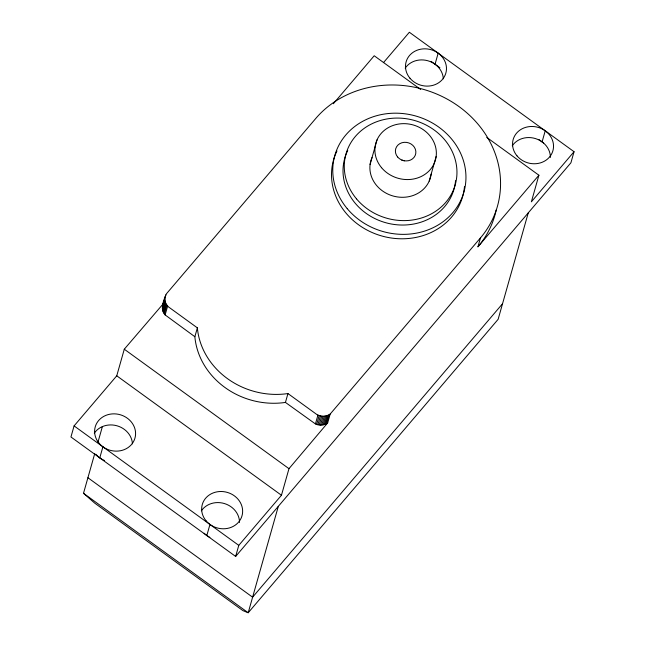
<?xml version="1.0" encoding="UTF-8"?>
<svg xmlns="http://www.w3.org/2000/svg" width="645" height="645" viewBox="0 0 645 645"><rect width="100%" height="100%" fill="white"/><g stroke="black" fill="none" stroke-linecap="round" stroke-linejoin="round"><path stroke-width="0.97" d="M480.452 237.932L330.167 414.058L327.66 422.926C324.169 425.482 319.315 425.716 315.429 423.934L285.445 402.424A75.352 67.435 15.8 0 1 194.863 336.722L165.128 314.921C159.557 308.947 163.717 300.102 166.41 293.822L315.76 118.47A103.216 92.372 15.8 0 1 459.063 106.627A103.216 92.372 15.8 0 1 480.452 237.932L477.945 246.793L538.906 175.222L486.725 137.377M330.167 414.058C326.314 416.88 320.831 416.872 316.776 414.469L287.952 393.563A75.352 67.435 15.8 0 1 197.37 327.862L168.547 306.956C165.797 304.545 164.233 300.691 165.031 297.063M162.846 304.795L163.306 303.706L124.283 349.211L116.753 375.801L74.086 425.902L70.95 436.979L235.643 556.442L570.914 162.79L574.05 151.712L409.357 32.25L383.493 62.613M528.247 212.89L498.134 319.307L248.204 612.75L242.947 610.646L94.718 503.132L83.511 493.288L94.751 453.564M98.032 441.97L102.41 426.506M99.773 457.885L102.91 446.808M162.347 307.093L165.813 294.846M162.322 308.278L164.83 299.409M162.435 309.463L164.951 300.594M162.701 310.632L165.209 301.771M163.112 311.785L165.62 302.916M163.661 312.889L166.168 304.029M164.338 313.938L166.845 305.077M165.128 314.921L167.644 306.053M194.863 336.722L197.37 327.862M206.819 535.535L209.956 524.458M235.643 556.442L238.779 545.364L281.454 495.255L288.976 468.673L327.66 422.926M285.445 402.424L287.952 393.563M370.077 164.556L377.035 139.86M278.317 506.341L248.204 612.75L83.511 493.288M315.429 423.934L317.937 415.074M316.647 424.418L319.154 415.557M317.912 424.781L320.42 415.912M319.202 425.007L321.718 416.146M320.509 425.103L323.016 416.235M321.807 425.063L324.322 416.194M323.089 424.886L325.596 416.025M324.33 424.579L326.838 415.719M325.515 424.152L328.023 415.283M326.628 423.596L329.135 414.735M435.044 64.234L438.173 53.156M429.207 181.092L436.165 156.396M542.09 141.884L545.227 130.806M538.906 175.222L531.375 201.812L574.05 151.712M333.352 103.732L374.205 55.76L420.685 89.47M502.536 303.739L252.606 597.189L87.914 477.727M431.037 61.331L439.906 67.765M538.849 139.53L543.695 143.045M124.283 349.211L288.976 468.673M116.753 375.801L281.454 495.255M74.086 425.902L238.779 545.364M209.875 537.39A20.64 18.471 15.8 0 1 204.142 533.238M201.361 510.832A20.64 18.471 15.8 0 1 224.5 503.576A20.64 18.471 15.8 0 1 239.505 522.474M405.197 68.16A20.64 18.471 15.8 0 1 427.812 60.751A20.64 18.471 15.8 0 1 443.325 78.819M512.251 145.81A20.64 18.471 15.8 0 1 535.382 138.554A20.64 18.471 15.8 0 1 550.395 157.453M104.45 460.49A20.64 18.471 15.8 0 1 95.928 454.306M94.307 433.182A20.64 18.471 15.8 0 1 116.922 425.773A20.64 18.471 15.8 0 1 132.435 443.841M464.481 186.623A67.096 60.041 15.8 0 1 381.985 236.038A67.096 60.041 15.8 0 1 336.972 150.97M431.15 174.118A30.968 27.711 15.8 0 1 393.176 196.032A30.968 27.711 15.8 0 1 372.02 157.59M455.547 180.656A56.768 50.81 15.8 0 1 385.718 222.71A56.768 50.81 15.8 0 1 347.736 150.511M401.779 160.153A10.32 9.24 15.8 0 1 404.367 160.879M496.207 209.972A103.216 92.372 15.8 0 1 477.945 246.793M206.11 520.878A20.64 18.471 15.8 0 0 241.214 517.975A20.64 18.471 15.8 0 0 219.123 491.571A20.64 18.471 15.8 0 0 206.11 520.878M99.056 443.228A20.64 18.471 15.8 0 0 134.16 440.325A20.64 18.471 15.8 0 0 112.077 413.921A20.64 18.471 15.8 0 0 99.056 443.228M517 155.856A20.64 18.471 15.8 0 0 552.104 152.954A20.64 18.471 15.8 0 0 530.013 126.549A20.64 18.471 15.8 0 0 517 155.856M409.946 78.206A20.64 18.471 15.8 0 0 445.05 75.304A20.64 18.471 15.8 0 0 422.959 48.899A20.64 18.471 15.8 0 0 409.946 78.206M397.61 156.977A10.32 9.24 15.8 0 0 415.162 155.526A10.32 9.24 15.8 0 0 404.117 142.327A10.32 9.24 15.8 0 0 397.61 156.977M381.574 167.716A30.968 27.711 15.8 0 0 434.222 163.362A30.968 27.711 15.8 0 0 401.093 123.759A30.968 27.711 15.8 0 0 381.574 167.716M356.508 198.862A56.768 50.81 15.8 0 0 453.04 190.88A56.768 50.81 15.8 0 0 392.297 118.277A56.768 50.81 15.8 0 0 356.508 198.862M347.236 208.658A67.096 60.041 15.8 0 0 461.32 199.232A67.096 60.041 15.8 0 0 389.532 113.423A67.096 60.041 15.8 0 0 347.236 208.658"/></g></svg>
